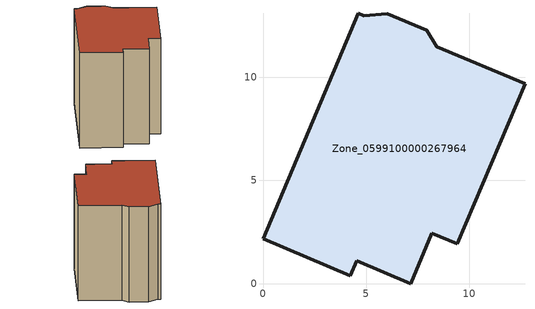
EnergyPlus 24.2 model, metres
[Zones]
Zone_0599100000267964
 floor ground (C_G): 7.93,12.28 8.42,11.48 12.69,9.68 9.41,1.93 8.18,2.45 7.15,0 4.53,1.1 4.23,0.39 0,2.18 4.61,13.09 4.89,12.97 6.02,13.08 z0
 wall outside (C_F): 0,2.18 4.23,0.39 4.53,1.1 7.15,0 8.18,2.45 9.41,1.93 12.69,9.68 8.42,11.48 7.93,12.28 6.02,13.08 4.89,12.97 4.61,13.09 0,2.18 z0:11
 roof outside (C_R): 6.02,13.08 4.89,12.97 4.61,13.09 0,2.18 4.23,0.39 4.53,1.1 7.15,0 8.18,2.45 9.41,1.93 12.69,9.68 8.42,11.48 7.93,12.28 z11
[BUILDING]
Pand.0599100000267964: North Axis=0; Terrain=City; Loads Convergence Tolerance Value=0.04; Temperature Convergence Tolerance Value=0.4; Solar Distribution=FullExterior; Maximum Number of Warmup Days=25; Minimum Number of Warmup Days=1
[Site:Location]
Rotterdam.The.Hague.AP_ZH_NLD Design_Conditions: Latitude=51.96; Longitude=4.45; Time Zone=1; Elevation=-4.5
[SITE:GROUNDTEMPERATURE:BUILDINGSURFACE]
18, 18, 18, 18, 18, 18, 18, 18, 18, 18, 18, 18
[MATERIAL] Thermal Absorptance=0.9; Solar Absorptance=0.7; Visible Absorptance=0.7
Name | Roughness | Thickness | Conductivity | Density | Specific Heat
G.TC.1946 | MediumSmooth | 0.15 | 1 | 540 | 1210
F.TC.1946 | Rough | 0.3 | 0.857143 | 1920 | 840
R.TC.1946 | MediumRough | 0.2 | 0.909091 | 1500 | 1000
[CONSTRUCTION]
C_G: G.TC.1946
C_F: F.TC.1946
C_R: R.TC.1946
[ZONE]
Zone_0599100000267964: Type=1; Multiplier=1; Ceiling Height=Autocalculate; Volume=Autocalculate; Floor Area=autocalculate; Part of Total Floor Area=Yes
[ZONEINFILTRATION:DESIGNFLOWRATE]
Infil_Zone_0599100000267964: Zone or ZoneList or Space or SpaceList=Zone_0599100000267964; Schedule=AlwaysOn; Design Flow Rate Calculation Method=Flow/Area; Flow Rate per Floor Area=0.003; Constant Term Coefficient=1; Temperature Term Coefficient=0; Velocity Term Coefficient=0; Velocity Squared Term Coefficient=0
[HVACTEMPLATE:ZONE:IDEALLOADSAIRSYSTEM]
Zone_0599100000267964: Maximum Heating Supply Air Temperature=50; Minimum Cooling Supply Air Temperature=13; Maximum Heating Supply Air Humidity Ratio=0.0156; Minimum Cooling Supply Air Humidity Ratio=0.0077; Heating Limit=NoLimit; Cooling Limit=NoLimit; Dehumidification Control Type=ConstantSensibleHeatRatio; Cooling Sensible Heat Ratio=0.7; Dehumidification Setpoint=60; Humidification Control Type=None; Humidification Setpoint=30; Outdoor Air Method=None; Outdoor Air Flow Rate per Person=0.00944; Outdoor Air Flow Rate per Zone Floor Area=0; Outdoor Air Flow Rate per Zone=0; Demand Controlled Ventilation Type=None; Outdoor Air Economizer Type=NoEconomizer; Heat Recovery Type=None; Sensible Heat Recovery Effectiveness=0.7; Latent Heat Recovery Effectiveness=0.65
[ZONECONTROL:THERMOSTAT]
ThermostatControl_Zone_0599100000267964: Zone or ZoneList=Zone_0599100000267964; Control Type Schedule=DualSetpointControlType; Control 1=Thermostat_Zone_0599100000267964; Temperature Difference Between Cutout And Setpoint=0
[THERMOSTATSETPOINT:DUALSETPOINT]
Thermostat_Zone_0599100000267964: Heating Setpoint Temperature Schedule=HeatingSetpoint_Zone_0599100000267964; Cooling Setpoint Temperature Schedule=CoolingSetpoint_Zone_0599100000267964
[SCHEDULE:COMPACT]
HeatingSetpoint_Zone_0599100000267964: Through: 12/31, For: AllDays, Until: 24:00, 21
CoolingSetpoint_Zone_0599100000267964: Through: 12/31, For: AllDays, Until: 24:00, 24
DualSetpointControlType: Through: 12/31, For: AllDays, Until: 24:00, 4
AlwaysOn: Through: 12/31, For: AllDays, Until: 24:00, 1
